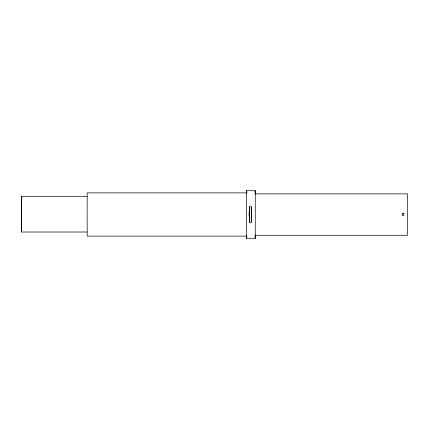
<?xml version="1.0" encoding="UTF-8"?>
<svg xmlns="http://www.w3.org/2000/svg" width="429" height="429" viewBox="0 0 429 429"><rect width="100%" height="100%" fill="white"/><g stroke="black" fill="none" stroke-linecap="round" stroke-linejoin="round"><path stroke-width="0.64" d="M246.546 192.996L246.595 190.707L255.26 190.707L255.26 238.293L246.595 238.293L246.546 236.004M255.201 194.123L255.26 190.707L255.062 191.79M86.974 196.294L21.514 196.294L21.45 214.157L21.514 232.019L86.974 232.019M249.49 221.402L249.49 207.598M251.314 207.598L251.314 221.402M246.889 236.669L246.595 238.293L246.595 190.707L246.889 192.331M246.991 192.873L87.226 192.873L87.114 214.5L87.226 236.127L246.991 236.127M255.18 193.87L407.55 193.87L407.55 235.285L255.18 235.285M255.062 237.21L255.26 238.293L255.201 234.877M21.514 196.294L21.514 232.019M251.458 212.655L251.458 216.13M249.63 207.341L249.63 221.444M249.061 212.655L249.061 216.13M249.346 211.937L249.49 222.79L251.314 222.79L251.314 206.21L249.49 206.21L249.346 211.937M403.834 213.283L402.289 213.283L402.289 215.508L403.834 215.508L403.834 213.283"/></g></svg>
